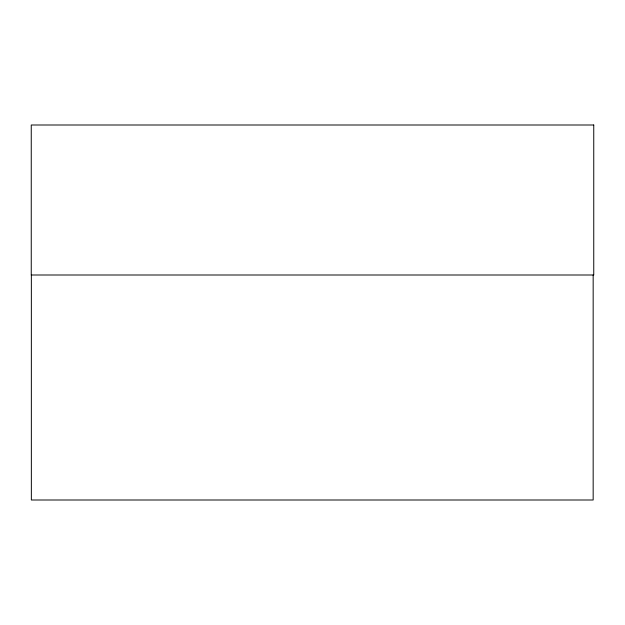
<?xml version="1.0" encoding="UTF-8"?>
<svg xmlns="http://www.w3.org/2000/svg" width="625" height="625" viewBox="0 0 625 625"><rect width="100%" height="100%" fill="white"/><g stroke="black" fill="none" stroke-linecap="round" stroke-linejoin="round"><path stroke-width="0.94" d="M593.164 275L593.164 500L31.352 500L31.352 275M593.75 125L31.25 125L31.25 275L593.75 275L593.75 125"/></g></svg>
